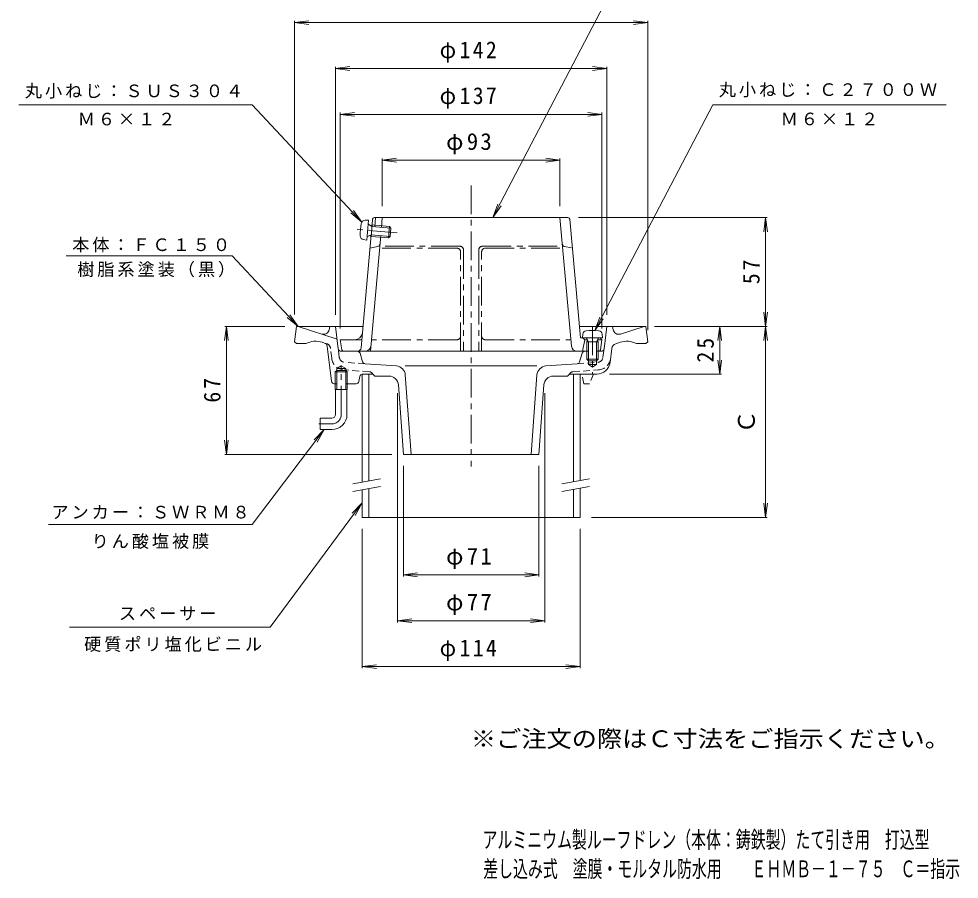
# Model space of a CAD drawing. Units: millimetres, scale not verified. Extents: x -277 to 215, y -346 to 360.
# Drawn here: x -277.2 to 215.1, y -346.3 to 103.9 of the extents above; entities that cross this region are included whole.
import ezdxf
from ezdxf.enums import TextEntityAlignment as Align

# ---------------------------------------------------------------- set-up
doc = ezdxf.new("R2010")
doc.units = ezdxf.units.MM
doc.header["$LTSCALE"] = 3
doc.linetypes.add('CHAIN1', pattern=[8, 5, -1, 1, -1])
doc.linetypes.add('DASHED1', pattern=[1.8, 1.2, -0.6])
for name, color, linetype, lineweight in [('0-0_通り芯', 3, 'Continuous', 9), ('0-2_仕上', 6, 'Continuous', 9), ('0-3_建具', 4, 'Continuous', 9), ('0-4_その他', 7, 'Continuous', 9), ('0-5_寸法', 7, 'Continuous', 9)]:
    doc.layers.add(name, color=color, linetype=linetype, lineweight=lineweight)
doc.layers.add('F-5_F-5ﾚｲﾔ', color=2, linetype='Continuous')
doc.styles.add('ＭＳ ゴシック', font='')
doc.styles.get('ＭＳ ゴシック').set_extended_font_data('MS Gothic')

msp = doc.modelspace()

# ---------------------------------------------------------------- linework, layer by layer
at = {"layer": '0-0_通り芯', "linetype": 'CHAIN1'}
for p, q in [((-40.409, 16.67), (-40.409, -130.338)), ((-108.409, -103.079), (-108.409, -77.524)), ((-113.409, -108.079), (-120.125, -108.079))]:
    msp.add_line(p, q, dxfattribs=at)
at = {"layer": '0-0_通り芯'}
for p, q in [((-132.909, -65.079), (-131.909, -57.079)), ((-131.909, -57.079), (-97.032, -57.079)), ((-110.598, -63.678), (-130.909, -57.079)), ((-114.751, -58.803), (-114.409, -57.079)), ((-109.974, -68.762), (-111.409, -57.079)), ((51.091, -57.079), (16.215, -57.079)), ((29.157, -68.762), (30.591, -57.079)), ((33.933, -58.803), (33.591, -57.079)), ((37.803, -61.072), (50.091, -57.079)), ((52.091, -65.079), (51.091, -57.079)), ((-131.909, -66.079), (-132.909, -65.079)), ((-131.909, -66.079), (-126.909, -66.079)), ((-117.125, -65.763), (-118.389, -65.353)), ((-113.567, -85.757), (-115.757, -67.428)), ((32.306, -75.932), (33.208, -68.592)), ((35.258, -66.104), (37.571, -65.353)), ((51.091, -66.079), (46.091, -66.079)), ((51.091, -66.079), (52.091, -65.079)), ((-100.016, -70.079), (-108.486, -70.079)), ((-98.582, -71.137), (-97.212, -75.577)), ((17.765, -71.137), (16.394, -75.577)), ((19.198, -70.079), (20.591, -70.079)), ((25.221, -70.079), (27.668, -70.079)), ((-110.769, -79.079), (-108.409, -77.716)), ((-106.049, -79.079), (-108.409, -77.716)), ((-79.514, -77.776), (-95.883, -76.631)), ((-5.942, -77.764), (-74.875, -77.764)), ((-1.304, -77.776), (15.066, -76.631)), ((20.961, -75.079), (20.961, -77.079)), ((20.961, -77.079), (23.091, -78.309)), ((25.221, -75.079), (25.221, -77.079)), ((-110.769, -80.079), (-111.584, -80.879)), ((-105.234, -80.879), (-111.584, -80.879)), ((-111.584, -90.079), (-111.584, -80.879)), ((-110.769, -90.079), (-110.769, -79.079)), ((-106.049, -79.079), (-110.769, -79.079)), ((-106.049, -80.079), (-110.769, -80.079)), ((-106.049, -90.079), (-106.049, -79.079)), ((-105.234, -80.879), (-106.049, -80.079)), ((-105.234, -90.079), (-105.234, -80.879)), ((-98.65, -83.285), (-99.168, -85.873)), ((-97.179, -82.079), (-91.909, -82.079)), ((-90.909, -83.079), (-91.909, -82.079)), ((-83.493, -83.079), (-90.909, -83.079)), ((-74.875, -82.408), (-71.899, -124.079)), ((-5.942, -82.408), (-8.919, -124.079)), ((2.675, -83.079), (10.091, -83.079)), ((10.091, -83.079), (11.091, -82.079)), ((25.358, -82.079), (11.091, -82.079)), ((-112.077, -87.079), (-110.769, -87.079)), ((-106.049, -87.079), (-100.638, -87.079)), ((-78.506, -87.723), (-75.909, -124.079)), ((-2.312, -87.723), (-4.909, -124.079)), ((-105.234, -90.079), (-111.584, -90.079)), ((-111.409, -103.079), (-111.409, -90.079)), ((-105.409, -103.079), (-105.409, -90.079)), ((-119.409, -105.079), (-119.409, -111.079)), ((-113.409, -105.079), (-119.409, -105.079)), ((-113.409, -111.079), (-119.409, -111.079)), ((-75.909, -124.079), (-4.909, -124.079))]:
    msp.add_line(p, q, dxfattribs=at)
at = {"layer": '0-0_通り芯', "linetype": 'DASHED1'}
for p, q in [((-116.076, -66.104), (-117.125, -65.763)), ((-113.393, -73.739), (-114.025, -68.592)), ((-109.423, -73.251), (-109.974, -68.762)), ((28.606, -73.251), (29.157, -68.762)), ((-95.883, -76.632), (-106.655, -75.878)), ((15.066, -76.631), (25.837, -75.878)), ((-93.637, -80.798), (-106.934, -79.869)), ((12.82, -80.798), (26.116, -79.869))]:
    msp.add_line(p, q, dxfattribs=at)
at = {"layer": '0-0_通り芯'}
msp.add_lwpolyline([(20.961, -77.079), (25.221, -77.079), (23.091, -78.309)], dxfattribs=at)
at = {"layer": '0-0_通り芯', "linetype": 'DASHED1'}
msp.add_lwpolyline([(23.591, -82.079), (21.591, -87.079), (18.591, -87.079), (17.591, -82.079)], dxfattribs=at)
at = {"layer": '0-0_通り芯'}
for centre, radius, start, end in [((-117.694, -58.218), 3, 252.00015, 348.7693), ((36.876, -58.218), 3, 191.2307, 287.99985), ((-121.788, -75.814), 11, 71.99998, 117.74339), ((-117.743, -67.666), 2, 6.8147, 71.99948), ((-108.486, -68.579), 1.5, 186.99963, 270), ((27.668, -68.579), 1.5, 270, 353.00037), ((36.185, -68.957), 3, 107.99985, 172.99957), ((40.971, -75.814), 11, 62.25661, 108.00032), ((-100.016, -71.579), 1.5, 17.14995, 90), ((19.198, -71.579), 1.5, 90, 162.85005), ((-95.779, -75.135), 1.5, 197.15036, 266.00014), ((-79.862, -82.764), 5, 4.08522, 86.00002), ((-0.955, -82.764), 5, 93.99998, 175.91478), ((14.961, -75.135), 1.5, 273.99986, 342.84964), ((25.358, -75.079), 7, 270, 352.99947), ((-97.179, -83.579), 1.5, 90, 168.68979), ((-83.493, -88.079), 5, 4.08568, 90), ((2.675, -88.079), 5, 90, 175.91432), ((-112.077, -85.579), 1.5, 186.81395, 270), ((-100.638, -85.579), 1.5, 270, 348.68979), ((-113.409, -103.079), 2, 270, 0), ((-113.409, -103.079), 8, 270, 0)]:
    msp.add_arc(centre, radius, start, end, dxfattribs=at)
at = {"layer": '0-0_通り芯', "linetype": 'DASHED1'}
for centre, radius, start, end in [((-117.003, -68.957), 3, 7.00043, 72.00015), ((-106.445, -72.886), 7, 186.99973, 266.00018), ((-106.445, -72.886), 3, 186.99973, 266.00018), ((25.628, -72.886), 3, 273.9998, 353.00027), ((25.628, -72.886), 7, 273.9998, 353.00027), ((-93.777, -82.793), 2, 20.93123, 86.00017), ((12.959, -82.793), 2, 93.99982, 159.06876)]:
    msp.add_arc(centre, radius, start, end, dxfattribs=at)
at = {"layer": '0-0_通り芯', "linetype": 'CHAIN1'}
msp.add_arc((-113.409, -103.079), 5, 270, 0, dxfattribs=at)
at = {"layer": '0-2_仕上', "color": 4}
for p, q in [((-94.068, -1.541), (-95.978, -1.537)), ((-95.004, -12), (-94.068, -1.541)), ((-92.354, -4.827), (-94.125, -3.613)), ((-92.276, -3.961), (-93.076, -4.332)), ((-92.276, -3.961), (-92.811, -9.937)), ((-92.354, -4.827), (-82.394, -5.719)), ((-92.276, -3.961), (-83.183, -4.775)), ((-83.183, -4.775), (-83.718, -10.751)), ((-82.394, -5.719), (-83.183, -4.775)), ((-92.734, -9.07), (-94.693, -9.951)), ((-92.811, -9.937), (-93.533, -9.43)), ((-92.734, -9.07), (-82.774, -9.962)), ((-82.394, -5.719), (-82.774, -9.962)), ((-95.004, -12), (-96.885, -11.664)), ((-92.811, -9.937), (-83.718, -10.751)), ((-82.774, -9.962), (-83.718, -10.751)), ((17.841, -63.079), (18.008, -61.176)), ((17.841, -63.079), (28.341, -63.079)), ((20.961, -65.079), (19.909, -63.206)), ((25.221, -65.079), (26.273, -63.206)), ((28.341, -63.079), (28.175, -61.176)), ((20.091, -65.079), (20.532, -64.315)), ((26.091, -65.079), (20.091, -65.079)), ((20.091, -65.079), (20.091, -74.209)), ((20.961, -65.079), (20.961, -75.079)), ((25.221, -65.079), (25.221, -75.079)), ((26.091, -65.079), (25.65, -64.315)), ((26.091, -65.079), (26.091, -74.209)), ((20.961, -75.079), (20.091, -74.209)), ((26.091, -74.209), (20.091, -74.209)), ((25.221, -75.079), (20.961, -75.079)), ((25.221, -75.079), (26.091, -74.209))]:
    msp.add_line(p, q, dxfattribs=at)
at = {"layer": '0-2_仕上'}
for p, q in [((-92.277, -3.963), (-92.01, -0.99)), ((10.197, -0.079), (-91.014, -0.079)), ((-90.423, -0.079), (-90.86, -4.961)), ((-87.374, -5.273), (-86.909, -0.079)), ((12.114, -67.346), (6.091, -0.079)), ((-98.033, -68.257), (-92.734, -9.07)), ((-93.177, -70.079), (-87.754, -9.516)), ((-89.357, -15.295), (-93.361, -16.079)), ((28.091, -64.079), (27.091, -63.079)), ((-97.659, -64.079), (-108.909, -64.079)), ((-108.048, -69.243), (-108.909, -64.079)), ((19.091, -64.079), (20.399, -64.079)), ((25.783, -64.079), (28.091, -64.079)), ((27.231, -69.243), (28.091, -64.079)), ((-107.062, -70.079), (20.091, -70.079)), ((26.244, -70.079), (26.091, -70.079))]:
    msp.add_line(p, q, dxfattribs=at)
at = {"layer": '0-2_仕上', "linetype": 'CHAIN1'}
for p, q in [((-79.177, -8.166), (-101.632, -6.125)), ((-47.909, -16.079), (-88.341, -16.079)), ((-46.409, -15.079), (-88.252, -15.079)), ((-45.909, -70.079), (-45.909, -18.079)), ((-44.409, -17.079), (-44.409, -70.079)), ((-36.409, -17.079), (-36.409, -70.079)), ((-34.909, -70.079), (-34.909, -18.079)), ((-34.409, -15.079), (7.434, -15.079)), ((-32.909, -16.079), (7.524, -16.079)), ((-47.909, -64.079), (-92.639, -64.079)), ((-32.909, -64.079), (11.821, -64.079))]:
    msp.add_line(p, q, dxfattribs=at)
at = {"layer": '0-2_仕上', "linetype": 'DASHED1'}
msp.add_line((8.54, -15.295), (12.544, -16.079), dxfattribs=at)
at = {"layer": '0-2_仕上', "color": 4, "linetype": 'CHAIN1'}
msp.add_line((23.091, -57.034), (23.091, -82.244), dxfattribs=at)
at = {"layer": '0-2_仕上'}
for points in [[(11.193, -0.99), (16.752, -63.079), (27.091, -63.079)], [(17.841, -70.079), (19.091, -64.079), (18.091, -63.079)]]:
    msp.add_lwpolyline(points, dxfattribs=at)
at = {"layer": '0-2_仕上', "color": 4}
for centre, radius, start, end in [((-68.54, -9.098), 30, 168.5453, 181.22169), ((-95.982, -3.537), 2, 89.88348, 168.54533), ((-93.984, -3.406), 0.25, 174.8835, 235.55432), ((-96.534, -9.695), 2, 181.22165, 259.88351), ((-94.59, -10.179), 0.25, 114.21268, 174.8835), ((20, -61.35), 2, 96.33815, 175.00002), ((19.691, -63.329), 0.25, 29.32918, 90), ((23.091, -89.179), 30, 83.6618, 96.3382), ((26.491, -63.329), 0.25, 90, 150.67082), ((26.182, -61.35), 2, 4.99998, 83.66183)]:
    msp.add_arc(centre, radius, start, end, dxfattribs=at)
at = {"layer": '0-2_仕上'}
for centre, radius, start, end in [((-91.014, -1.079), 1, 90, 174.88318), ((10.197, -1.079), 1, 5.11682, 90), ((-89.645, -13.823), 1.5, 281.07399, 354.88358), ((-101.317, -60.079), 4, 270, 354.88351), ((-100.025, -68.079), 2, 270, 354.88403), ((-95.919, -67.079), 3, 270, 354.88374), ((15.102, -67.079), 3, 185.11624, 270), ((-107.062, -69.079), 1, 189.46167, 270), ((26.244, -69.079), 1, 270, 350.53833)]:
    msp.add_arc(centre, radius, start, end, dxfattribs=at)
at = {"layer": '0-2_仕上', "linetype": 'DASHED1'}
msp.add_arc((8.828, -13.823), 1.5, 185.11642, 258.92732, dxfattribs=at)
at = {"layer": '0-2_仕上', "linetype": 'CHAIN1'}
for centre, start, end in [((-47.909, -18.079), 0, 90), ((-46.409, -17.079), 0, 90), ((-34.409, -17.079), 90, 180), ((-32.909, -18.079), 90, 180), ((-47.909, -62.079), 270, 0), ((-32.909, -62.079), 180, 270)]:
    msp.add_arc(centre, 2, start, end, dxfattribs=at)
at = {"layer": '0-3_建具'}
for p, q in [((-93.909, -82.079), (-97.409, -82.079)), ((-97.409, -82.079), (-97.409, -138.511)), ((-93.909, -82.079), (-93.909, -137.894)), ((13.091, -82.079), (16.591, -82.079)), ((13.091, -82.079), (13.091, -138.335)), ((16.591, -82.079), (16.591, -137.718)), ((-97.409, -142.573), (-97.409, -157.082)), ((-93.909, -141.956), (-93.909, -157.082)), ((13.091, -142.396), (13.091, -157.082)), ((16.591, -141.779), (16.591, -157.082)), ((-97.409, -157.082), (16.591, -157.082))]:
    msp.add_line(p, q, dxfattribs=at)
at = {"layer": '0-3_建具', "color": 7}
for p, q in [((-102.409, -139.393), (-87.909, -136.836)), ((7.091, -139.393), (21.591, -136.836)), ((-102.409, -143.454), (-87.909, -140.898)), ((7.091, -143.454), (21.591, -140.898))]:
    msp.add_line(p, q, dxfattribs=at)
at = {"layer": '0-4_その他'}
for p, q in [((-132.909, 101.921), (-125.473, 102.9)), ((-132.909, 102.821), (-132.909, -50.772)), ((-132.909, 101.921), (52.091, 101.921)), ((-132.909, 101.921), (-125.473, 100.942)), ((52.091, 101.921), (44.655, 102.9)), ((52.091, 101.921), (44.655, 100.942)), ((52.091, 102.821), (52.091, -59.079)), ((-111.409, 77.921), (-103.973, 78.9)), ((-111.409, 78.821), (-111.409, -51.079)), ((30.591, 77.921), (23.155, 78.9)), ((30.591, 78.821), (30.591, -51.079)), ((-111.409, 77.921), (30.591, 77.921)), ((-111.409, 77.921), (-103.973, 76.942)), ((30.591, 77.921), (23.155, 76.942)), ((-108.909, 53.921), (-101.473, 54.9)), ((-108.909, 54.821), (-108.909, -58.079)), ((28.091, 53.921), (20.655, 54.9)), ((28.091, 54.821), (28.091, -58.079)), ((-108.909, 53.921), (28.091, 53.921)), ((-108.909, 53.921), (-101.473, 52.942)), ((28.091, 53.921), (20.655, 52.942)), ((-86.909, 29.921), (-79.473, 30.9)), ((-86.909, 30.821), (-86.909, 5.921)), ((-86.909, 29.921), (6.091, 29.921)), ((-86.909, 29.921), (-79.473, 28.942)), ((6.091, 29.921), (-1.345, 30.9)), ((6.091, 29.921), (-1.345, 28.942)), ((6.091, 30.821), (6.091, 5.921)), ((114.619, -0.079), (15.78, -0.079)), ((113.719, -0.079), (112.74, -7.515)), ((113.719, -0.079), (113.719, -57.079)), ((113.719, -0.079), (114.697, -7.515)), ((113.719, -57.079), (112.74, -49.643)), ((113.719, -57.079), (114.697, -49.643)), ((-168.51, -57.079), (-169.489, -64.515)), ((-169.41, -57.079), (-137.909, -57.079)), ((-168.51, -57.079), (-168.51, -124.079)), ((-168.51, -57.079), (-167.531, -64.515)), ((114.619, -57.079), (55.591, -57.079)), ((89.719, -57.079), (88.74, -64.515)), ((89.719, -57.079), (89.719, -82.079)), ((89.719, -57.079), (90.697, -64.515)), ((113.719, -57.079), (112.74, -64.515)), ((113.719, -57.079), (113.719, -157.082)), ((113.719, -57.079), (114.697, -64.515)), ((89.719, -82.079), (88.74, -74.643)), ((89.719, -82.079), (90.697, -74.643)), ((90.619, -82.079), (32.091, -82.079)), ((-78.909, -211.982), (-78.909, -92.082)), ((-1.909, -211.982), (-1.909, -92.082)), ((-168.51, -124.079), (-169.489, -116.643)), ((-168.51, -124.079), (-167.531, -116.643)), ((-169.41, -124.079), (-81.909, -124.079)), ((-75.909, -187.982), (-75.909, -130.079)), ((-4.909, -187.982), (-4.909, -130.079)), ((113.719, -157.082), (112.74, -149.647)), ((113.719, -157.082), (114.697, -149.647)), ((114.619, -157.082), (22.591, -157.082)), ((-97.409, -235.982), (-97.409, -163.082)), ((16.591, -235.982), (16.591, -163.082)), ((-75.909, -187.082), (-68.473, -186.104)), ((-4.909, -187.082), (-12.345, -186.104)), ((-75.909, -187.082), (-4.909, -187.082)), ((-75.909, -187.082), (-68.473, -188.061)), ((-4.909, -187.082), (-12.345, -188.061)), ((-78.909, -211.082), (-71.473, -210.104)), ((-78.909, -211.082), (-1.909, -211.082)), ((-78.909, -211.082), (-71.473, -212.061)), ((-1.909, -211.082), (-9.345, -210.104)), ((-1.909, -211.082), (-9.345, -212.061)), ((-97.409, -235.082), (-89.973, -234.104)), ((-97.409, -235.082), (16.591, -235.082)), ((-97.409, -235.082), (-89.973, -236.061)), ((16.591, -235.082), (9.155, -234.104)), ((16.591, -235.082), (9.155, -236.061))]:
    msp.add_line(p, q, dxfattribs=at)
at = {"layer": '0-5_寸法'}
for p, q in [((-28.998, -0.079), (45.468, 142.487)), ((-277.221, 58.852), (-155.08, 58.852)), ((-97.673, -2.471), (-155.08, 58.852)), ((24.368, -59.206), (86.062, 58.907)), ((86.062, 58.907), (208.203, 58.907)), ((-28.998, -0.079), (-26.423, 6.965)), ((-28.998, -0.079), (-24.688, 6.059)), ((-97.673, -2.471), (-103.469, 2.289)), ((-97.673, -2.471), (-102.04, 3.627)), ((-165.564, -20.061), (-252.471, -20.061)), ((-130.908, -57.08), (-165.564, -20.061)), ((-130.908, -57.08), (-136.704, -52.321)), ((-130.908, -57.08), (-135.275, -50.983)), ((24.368, -59.206), (26.943, -52.162)), ((24.368, -59.206), (28.679, -53.068)), ((-117.38, -111.079), (-155.014, -160.696)), ((-117.38, -111.079), (-122.654, -116.412)), ((-117.38, -111.079), (-121.094, -117.595)), ((-97.409, -149.39), (-145.654, -214.495)), ((-97.409, -149.39), (-102.622, -154.781)), ((-97.409, -149.39), (-101.049, -155.947)), ((-155.014, -160.696), (-261.751, -160.696)), ((-145.654, -214.495), (-250.633, -214.495))]:
    msp.add_line(p, q, dxfattribs=at)

# ---------------------------------------------------------------- texts
at = {"layer": '0-4_その他', "color": 2, "style": 'ＭＳ ゴシック'}
msp.add_text('Ｃ', height=8.798, rotation=90, dxfattribs=at).set_placement((110.719, -113.081), align=Align.BOTTOM_LEFT)
at = {"layer": '0-4_その他', "color": 2, "char_height": 8.798, "attachment_point": 7, "style": 'ＭＳ ゴシック'}
for s, insert in [('\\T1.21;\\W0.95;φ142', (-56.909, 80.921)), ('\\T1.21;\\W0.95;φ137', (-56.909, 56.921)), ('\\T1.19;φ93', (-53.534, 32.921)), ('\\T1.19;φ71', (-53.534, -184.082)), ('\\T1.19;φ77', (-53.534, -208.082)), ('\\T1.21;\\W0.95;φ114', (-56.909, -232.082))]:
    msp.add_mtext(s, dxfattribs=dict(at, insert=insert))
at = {"layer": '0-4_その他', "color": 2, "char_height": 8.798, "attachment_point": 7, "rotation": 90, "style": 'ＭＳ ゴシック'}
for s, insert in [('\\T1.27;\\W0.95;57', (110.719, -34.954)), ('\\T1.27;\\W0.95;25', (86.719, -75.954)), ('\\T1.27;\\W0.95;67', (-171.51, -96.954))]:
    msp.add_mtext(s, dxfattribs=dict(at, insert=insert))
at = {"layer": '0-5_寸法', "char_height": 6.598, "attachment_point": 7, "style": 'ＭＳ ゴシック'}
for s, insert in [('\\T1.17;丸小ねじ：ＳＵＳ３０４', (-274.062, 62.166)), ('\\T1.17;丸小ねじ：Ｃ２７００Ｗ', (89.22, 62.815)), ('\\T1.17;Ｍ６×１２', (-246.363, 48.05)), ('\\T1.17;Ｍ６×１２', (121.632, 48.105)), ('\\T1.17;本体：ＦＣ１５０', (-249.304, -18.341)), ('\\T1.17;樹脂系塗装（黒）', (-246.646, -31.361)), ('\\T1.17;アンカー：ＳＷＲＭ８', (-260.154, -157.898)), ('\\T1.17;りん酸塩被膜', (-239.133, -173.531)), ('\\T1.17;スペーサー', (-224.841, -210.979)), ('\\T1.17;硬質ポリ塩化ビニル', (-243.053, -227.425))]:
    msp.add_mtext(s, dxfattribs=dict(at, insert=insert))
at = {"layer": 'F-5_F-5ﾚｲﾔ', "style": 'ＭＳ ゴシック'}
for s, width, p in [('※ご注文の際はＣ寸法をご指示ください。', 1.1, (-40.574, -279.906)), ('アルミニウム製ルーフドレン（本体：鋳鉄製）たて引き用\u3000打込型', 0.65, (-34.439, -332.703)), ('差し込み式\u3000塗膜・モルタル防水用\u3000\u3000ＥＨＭＢ－１－７５\u3000Ｃ＝指示', 0.65, (-34.059, -347.964))]:
    msp.add_text(s, height=8.798, dxfattribs=dict(at, width=width)).set_placement(p, align=Align.BOTTOM_LEFT)

doc.saveas('drawing.dxf')
